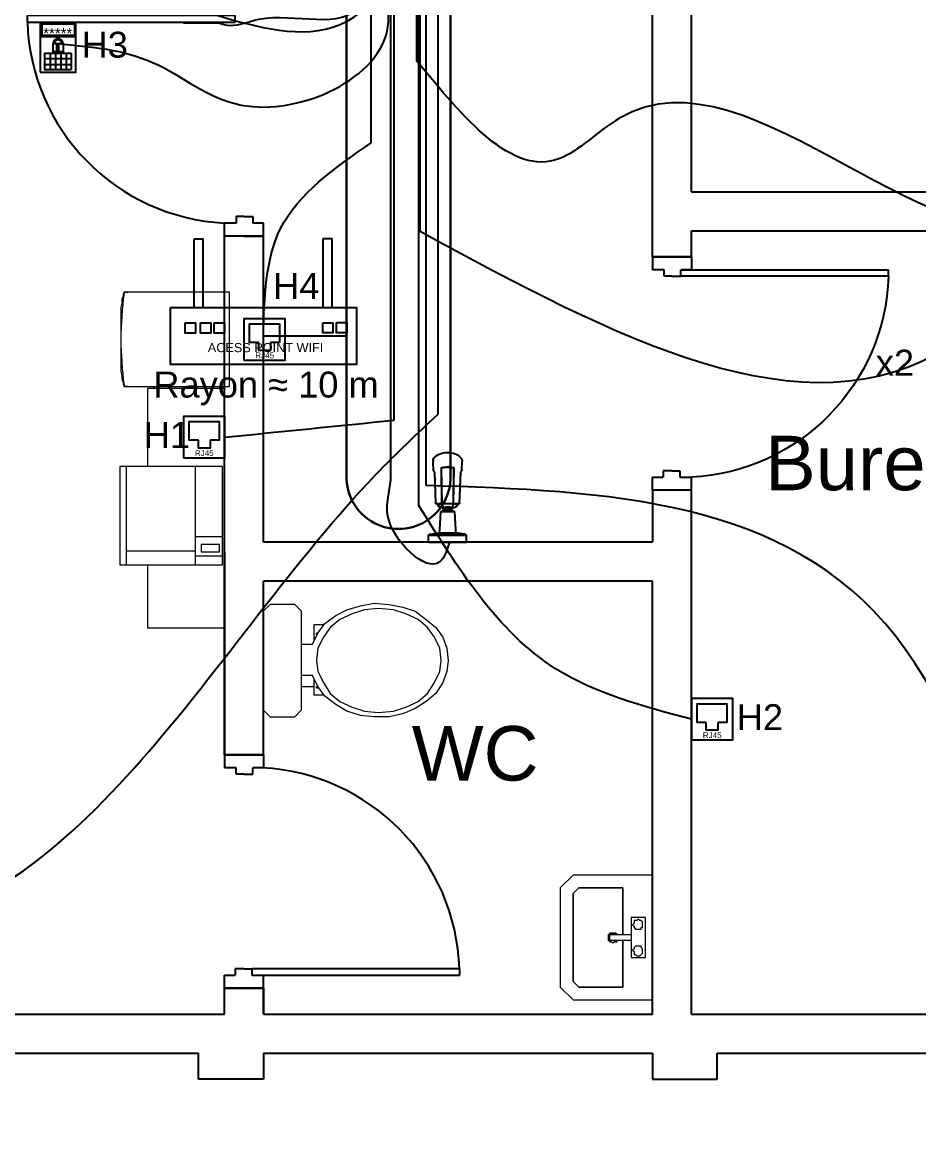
# Model space of a CAD drawing. Header units: metres. Extents: x 131 to 1703, y 190 to 2058.
# Drawn here: x 1479.825 to 1483.282, y 1983.067 to 1987.33 of the extents above; entities that cross this region are included whole.
import ezdxf

# ---------------------------------------------------------------- set-up
doc = ezdxf.new("R2010")
doc.units = ezdxf.units.M
for name, color, linetype in [('Cables des caméras IP', 3, 'Continuous'), ('Cables Lecteur de badge et autres', 7, 'Continuous'), ("Cables Point D'access", 7, 'Continuous'), ('Cables RJ45', 7, 'Continuous'), ('Caméras IP', 7, 'Continuous'), ('Lecteur de Badge & autres', 7, 'Continuous'), ('Mobilier', 7, 'Continuous'), ('Murs', 7, 'Continuous'), ('Noms Locaux', 7, 'Continuous'), ("Point D'access Wi-FI", 7, 'Continuous'), ('Portes', 7, 'Continuous'), ('Prise RJ45', 7, 'Continuous')]:
    doc.layers.add(name, color=color, linetype=linetype)
doc.layers.add('Chemin de cable', color=7, linetype='Continuous', lineweight=30)
doc.styles.get("Standard").update_dxf_attribs({"font": 'arial.ttf'})

# ---------------------------------------------------------------- blocks, each defined once
blk = doc.blocks.new('imprimante + chaise - 2')
at = {"layer": 'Mobilier', "lineweight": 9}
for points in [[(1455.5672, 1987.8968), (1455.5672, 1988.0518), (1455.3938, 1988.0518), (1455.3938, 1988.0502), (1455.3922, 1988.0485), (1455.3922, 1988.0452), (1455.3905, 1988.0402), (1455.3905, 1988.0335), (1455.3888, 1988.0268), (1455.3888, 1988.0185), (1455.3888, 1988.0102), (1455.3888, 1988.0002), (1455.3888, 1987.9902), (1455.3888, 1987.9802), (1455.3888, 1987.9685), (1455.3888, 1987.9585), (1455.3888, 1987.9485), (1455.3888, 1987.9385), (1455.3888, 1987.9302), (1455.3888, 1987.9218), (1455.3905, 1987.9135), (1455.3905, 1987.9085), (1455.3922, 1987.9035), (1455.3922, 1987.9002), (1455.3938, 1987.8985), (1455.3938, 1987.8968)], [(1455.5555, 1987.6035), (1455.5555, 1987.7652), (1455.3872, 1987.7652), (1455.3872, 1987.6035)], [(1455.5505, 1987.6252), (1455.5505, 1987.6368), (1455.5205, 1987.6368), (1455.5205, 1987.6252)]]:
    blk.add_lwpolyline(points, close=True, dxfattribs=at)
for points in [[(1455.3938, 1988.0518), (1455.4005, 1988.0518)], [(1455.4005, 1987.8968), (1455.3938, 1987.8968)], [(1455.4322, 1987.6035), (1455.4322, 1987.5002), (1455.5588, 1987.5002), (1455.5588, 1987.8935), (1455.4322, 1987.8935), (1455.4322, 1987.7652)], [(1455.3972, 1987.7652), (1455.3972, 1987.6035)], [(1455.5105, 1987.7652), (1455.5105, 1987.6035)], [(1455.5105, 1987.6502), (1455.5555, 1987.6502)], [(1455.3972, 1987.6268), (1455.5105, 1987.6268)], [(1455.5105, 1987.6185), (1455.5555, 1987.6185)]]:
    blk.add_lwpolyline(points, dxfattribs=at)
at = {"layer": 'Mobilier', "color": 8, "lineweight": 9, "true_color": 0x787878}
blk.add_lwpolyline([(1455.4422, 1987.8968), (1455.4422, 1987.8935)], dxfattribs=at)
at = {"layer": 'Mobilier', "lineweight": 9}
blk.add_arc((1455.963, 1987.9743), 0.5742, 172.4109, 187.5891, dxfattribs=at)
blk = doc.blocks.new('Bidet')
at = {"layer": 'Mobilier', "lineweight": 9}
for points in [[(2.9611, 9.8395), (2.9311, 9.8395), (2.9228, 9.8312), (2.9228, 9.7112), (2.9311, 9.7029), (2.9611, 9.7029), (2.9694, 9.7112), (2.9694, 9.8312)], [(3.1394, 9.7712), (3.1378, 9.7862), (3.1311, 9.7995), (3.1228, 9.8112), (3.1111, 9.8212), (3.0961, 9.8279), (3.0811, 9.8329), (3.0628, 9.8345), (3.0461, 9.8329), (3.0311, 9.8279), (3.0161, 9.8212), (3.0044, 9.8112), (2.9961, 9.7995), (2.9894, 9.7862), (2.9878, 9.7712), (2.9894, 9.7579), (2.9961, 9.7445), (3.0044, 9.7312), (3.0161, 9.7212), (3.0311, 9.7145), (3.0461, 9.7095), (3.0628, 9.7079), (3.0811, 9.7095), (3.0961, 9.7145), (3.1111, 9.7212), (3.1228, 9.7312), (3.1311, 9.7445), (3.1378, 9.7579)], [(2.9878, 9.8045), (2.9894, 9.8045), (2.9878, 9.8045), (2.9878, 9.8029)]]:
    blk.add_lwpolyline(points, close=True, dxfattribs=at)
for points in [[(2.9694, 9.7912), (2.9828, 9.7912), (2.9894, 9.8045), (2.9978, 9.8162), (3.0111, 9.8262), (3.0244, 9.8329), (3.0411, 9.8379), (3.0578, 9.8412), (3.0761, 9.8395), (3.0928, 9.8362), (3.1078, 9.8312), (3.1211, 9.8212), (3.1328, 9.8112), (3.1411, 9.7995), (3.1461, 9.7862), (3.1478, 9.7712), (3.1461, 9.7579), (3.1411, 9.7445), (3.1328, 9.7312), (3.1211, 9.7212), (3.1078, 9.7129), (3.0928, 9.7062), (3.0761, 9.7029), (3.0578, 9.7029), (3.0411, 9.7045), (3.0244, 9.7095), (3.0111, 9.7179), (2.9978, 9.7279), (2.9894, 9.7395), (2.9828, 9.7529), (2.9694, 9.7529)], [(2.9961, 9.8145), (2.9844, 9.8145), (2.9844, 9.7962)], [(2.9894, 9.8045), (2.9894, 9.8045)], [(2.9844, 9.7479), (2.9844, 9.7295), (2.9961, 9.7295)], [(2.9894, 9.7395), (2.9894, 9.7379), (2.9878, 9.7379), (2.9878, 9.7395), (2.9878, 9.7379), (2.9894, 9.7379)]]:
    blk.add_lwpolyline(points, dxfattribs=at)
at = {"layer": 'Mobilier', "color": 252, "lineweight": 9, "true_color": 0x858585}
blk.add_lwpolyline([(2.9694, 9.7395), (2.9844, 9.7395)], dxfattribs=at)
blk = doc.blocks.new('Lave-main')
at = {"layer": 'Mobilier', "lineweight": 9}
for points in [[(3.0161, 9.4495), (3.0311, 9.4645), (3.0311, 9.5812), (3.0161, 9.5962), (2.9228, 9.5962), (2.9228, 9.4495)], [(3.0161, 9.5745), (3.0094, 9.5812), (2.9578, 9.5812), (2.9578, 9.5262), (2.9578, 9.5812), (3.0094, 9.5812), (3.0161, 9.5745), (3.0161, 9.4712), (3.0094, 9.4645), (2.9578, 9.4645), (2.9578, 9.5195), (2.9578, 9.4645), (3.0094, 9.4645), (3.0161, 9.4712)], [(2.9478, 9.4995), (2.9478, 9.5462), (2.9311, 9.5462), (2.9311, 9.4995)], [(2.9394, 9.5329), (2.9411, 9.5329), (2.9428, 9.5329), (2.9444, 9.5345), (2.9444, 9.5362), (2.9461, 9.5379), (2.9444, 9.5395), (2.9444, 9.5412), (2.9444, 9.5429), (2.9428, 9.5429), (2.9411, 9.5445), (2.9394, 9.5445), (2.9378, 9.5445), (2.9361, 9.5429), (2.9344, 9.5412), (2.9344, 9.5395), (2.9344, 9.5379), (2.9344, 9.5362), (2.9361, 9.5345), (2.9361, 9.5329), (2.9378, 9.5329)], [(2.9478, 9.5262), (2.9728, 9.5262), (2.9728, 9.5195), (2.9478, 9.5195)], [(2.9694, 9.5295), (2.9711, 9.5279), (2.9728, 9.5279), (2.9744, 9.5262), (2.9744, 9.5245), (2.9744, 9.5229), (2.9744, 9.5212), (2.9744, 9.5195), (2.9728, 9.5195), (2.9728, 9.5179), (2.9711, 9.5179), (2.9694, 9.5179), (2.9678, 9.5179), (2.9661, 9.5179), (2.9644, 9.5195), (2.9661, 9.5179), (2.9678, 9.5179), (2.9694, 9.5179), (2.9711, 9.5179), (2.9728, 9.5179), (2.9728, 9.5195), (2.9744, 9.5195), (2.9744, 9.5212), (2.9744, 9.5229), (2.9744, 9.5245), (2.9744, 9.5262), (2.9728, 9.5279), (2.9711, 9.5279), (2.9694, 9.5295), (2.9678, 9.5279), (2.9661, 9.5279), (2.9644, 9.5279), (2.9661, 9.5279), (2.9678, 9.5279)], [(2.9394, 9.5012), (2.9411, 9.5029), (2.9428, 9.5029), (2.9444, 9.5029), (2.9444, 9.5045), (2.9444, 9.5062), (2.9461, 9.5079), (2.9444, 9.5095), (2.9444, 9.5112), (2.9428, 9.5129), (2.9411, 9.5129), (2.9394, 9.5129), (2.9378, 9.5129), (2.9361, 9.5129), (2.9361, 9.5112), (2.9344, 9.5112), (2.9344, 9.5095), (2.9344, 9.5079), (2.9344, 9.5062), (2.9344, 9.5045), (2.9361, 9.5029), (2.9378, 9.5029)]]:
    blk.add_lwpolyline(points, close=True, dxfattribs=at)
blk = doc.blocks.new('A$C63e46d19')
blk.add_blockref('Lave-main', (-2.9228, -9.4495))
blk = doc.blocks.new('Cadre de porte')
at = {"layer": 'Portes'}
for p, q in [((1475.4108, 2002.3926), (1475.4608, 2002.3926)), ((1475.4108, 2002.3926), (1475.4108, 2002.2426)), ((1475.4608, 2002.3476), (1475.4608, 2002.3926)), ((1475.4858, 2002.3476), (1475.4608, 2002.3476)), ((1475.4858, 2002.3176), (1475.4858, 2002.3476)), ((1475.4858, 2002.3176), (1475.4858, 2002.2835)), ((1475.4608, 2002.2426), (1475.4608, 2002.2835)), ((1475.4608, 2002.2426), (1475.4608, 2002.2835)), ((1475.4858, 2002.2835), (1475.4608, 2002.2835)), ((1475.4108, 2002.2426), (1475.4608, 2002.2426))]:
    blk.add_line(p, q, dxfattribs=at)
blk = doc.blocks.new('Battant de porte')
at = {"layer": 'Portes'}
for p, q in [((1476.0711, 2003.4622), (1476.0962, 2003.4622)), ((1476.0711, 2003.4615), (1476.0711, 2003.4622)), ((1476.0711, 2003.4615), (1476.0711, 2002.6615)), ((1476.0962, 2003.4615), (1476.0962, 2003.4622)), ((1476.0962, 2002.6615), (1476.0962, 2003.4615)), ((1476.0711, 2002.6615), (1476.0962, 2002.6615))]:
    blk.add_line(p, q, dxfattribs=at)
blk.add_arc((1476.0962, 2002.6615), 0.801, 91.7926, 177.0715, dxfattribs=at)
blk = doc.blocks.new('PORT RJ45')
at = {"layer": 'Prise RJ45', "color": 30}
blk.add_line((130665.1, 190438.98), (130665.1, 190438.98), dxfattribs=at)
blk.add_lwpolyline([(130665.1, 190435.27), (130670.1, 190435.27), (130670.1, 190440.27), (130665.1, 190440.27)], close=True, dxfattribs=at)
for points in [[(130666.89, 190437.4), (130665.79, 190437.4), (130665.79, 190439.66), (130669.39, 190439.66), (130669.39, 190437.4), (130668.3, 190437.4)], [(130668.3, 190437.4), (130668.3, 190436.44), (130666.89, 190436.44), (130666.89, 190437.4)]]:
    blk.add_lwpolyline(points, dxfattribs=at)
blk.add_text('RJ45', height=0.7, dxfattribs=at).set_placement((130666.47, 190435.5))
blk = doc.blocks.new('ACCESS POINT')
at = {"layer": "Point D'access Wi-FI", "color": 6}
for p, q in [((130685.88, 190446.09), (130685.88, 190461.25)), ((130685.88, 190461.25), (130687.88, 190461.25)), ((130687.88, 190446.09), (130687.88, 190461.25)), ((130714.28, 190446.13), (130714.28, 190461.29)), ((130714.28, 190461.29), (130716.28, 190461.29)), ((130716.28, 190446.13), (130716.28, 190461.29))]:
    blk.add_line(p, q, dxfattribs=at)
for points in [[(130680.64, 190446.09), (130721.64, 190446.09), (130721.64, 190433.57), (130680.64, 190433.57)], [(130683.9, 190442.71), (130686.15, 190442.71), (130686.15, 190440.46), (130683.9, 190440.46)], [(130687.32, 190442.7), (130689.58, 190442.7), (130689.58, 190440.45), (130687.32, 190440.45)], [(130690.29, 190442.7), (130692.55, 190442.7), (130692.55, 190440.45), (130690.29, 190440.45)], [(130714.21, 190442.74), (130716.47, 190442.74), (130716.47, 190440.48), (130714.21, 190440.48)], [(130717.26, 190442.77), (130719.52, 190442.77), (130719.52, 190440.52), (130717.26, 190440.52)]]:
    blk.add_lwpolyline(points, close=True, dxfattribs=at)
blk.add_text('ACESS POINT WIFI', height=2, dxfattribs=at).set_placement((130688.89, 190436.26))
blk = doc.blocks.new("CONTROLEUR D'ACCES")
at = {"layer": 'Lecteur de Badge & autres', "color": 1}
for p, q in [((130677.19, 190442.44), (130677.19, 190440.13)), ((130677.93, 190442.44), (130677.93, 190440.13)), ((130678.68, 190442.44), (130678.68, 190440.13)), ((130679.42, 190442.44), (130679.42, 190440.13)), ((130680.16, 190442.44), (130680.16, 190440.13)), ((130676.45, 190441.68), (130680.16, 190441.68)), ((130676.45, 190440.87), (130680.16, 190440.87))]:
    blk.add_line(p, q, dxfattribs=at)
for points in [[(130675.8, 190444.8), (130680.79, 190444.8), (130680.79, 190446.72), (130675.8, 190446.72)], [(130676.08, 190446.57), (130680.59, 190446.57), (130680.59, 190444.93), (130676.08, 190444.93)], [(130675.8, 190439.8), (130680.8, 190439.8), (130680.8, 190444.8), (130675.8, 190444.8)]]:
    blk.add_lwpolyline(points, close=True, dxfattribs=at)
for points in [[(130680.16, 190440.13), (130676.45, 190440.13), (130676.45, 190442.44), (130680.16, 190442.44)], [(130679.01, 190443.79), (130679.01, 190442.62), (130677.6, 190442.62), (130677.6, 190443.79)], [(130677.79, 190443.79), (130678.82, 190443.79)], [(130678.36, 190443.4), (130678.36, 190442.82), (130678.14, 190442.82), (130678.14, 190443.4)]]:
    blk.add_lwpolyline(points, dxfattribs=at)
for centre, radius, start, end in [((130678.3, 190443.79), 0.703, 0, 180), ((130678.3, 190443.79), 0.517, 0, 180), ((130678.25, 190443.52), 0.163, 312.9342, 227.0189)]:
    blk.add_arc(centre, radius, start, end, dxfattribs=at)
blk.add_text('*****', height=1.5, dxfattribs=at).set_placement((130676.22, 190444.48))
blk = doc.blocks.new('Axis Thermal Network Camera pl')
at = {"layer": 'Caméras IP', "color": 3}
for p, q in [((5.83, 11.45), (5.83, 10.38)), ((11.6, 11.45), (5.83, 11.45)), ((5.84, 10.38), (5.83, 10.38)), ((5.84, 10.38), (6.06, 10.25)), ((11.6, 10.38), (5.84, 10.38)), ((6.06, 10.25), (6.05, 10.25)), ((6.07, 10.25), (6.06, 10.25)), ((6.07, 10.25), (6.09, 10.25)), ((6.07, 10.25), (7.49, 10.03)), ((6.09, 10.25), (6.09, 10.25)), ((11.31, 10.25), (6.09, 10.25)), ((11.37, 10.25), (9.94, 10.03)), ((11.32, 10.25), (11.31, 10.25)), ((11.37, 10.25), (11.32, 10.25)), ((11.37, 10.25), (11.38, 10.25)), ((11.6, 10.38), (11.38, 10.25)), ((11.39, 10.25), (11.38, 10.25)), ((11.6, 11.45), (11.6, 10.38)), ((11.6, 10.38), (11.6, 10.38)), ((7.51, 10.03), (7.49, 10.03)), ((7.52, 9.58), (7.51, 10.03)), ((9.93, 10.03), (7.51, 10.03)), ((7.69, 6.81), (7.52, 9.58)), ((9.92, 9.58), (9.75, 6.81)), ((9.93, 10.03), (9.92, 9.58)), ((9.93, 10.03), (9.94, 10.03)), ((8.21, 6.57), (7.69, 6.81)), ((9.75, 6.81), (7.69, 6.81)), ((9.75, 6.81), (9.23, 6.57)), ((6.9, 5.54), (6.71, 0.85)), ((6.9, 5.59), (6.91, 5.6)), ((6.9, 5.59), (6.9, 5.59)), ((6.9, 5.58), (6.9, 5.59)), ((6.9, 5.56), (6.9, 5.58)), ((6.9, 5.54), (6.9, 5.56)), ((6.91, 5.61), (6.92, 5.62)), ((6.91, 5.6), (6.91, 5.61)), ((6.92, 5.62), (6.92, 5.63)), ((6.92, 5.63), (6.93, 5.63)), ((6.93, 5.63), (6.94, 5.64)), ((6.94, 5.64), (6.94, 5.64)), ((6.94, 5.64), (7.03, 5.64)), ((6.94, 5.64), (7.07, 5.63)), ((7.16, 5.63), (7.03, 5.64)), ((7.07, 5.63), (7.22, 5.63)), ((7.21, 5.63), (7.16, 5.63)), ((7.22, 5.88), (7.21, 5.63)), ((7.31, 5.63), (7.21, 5.63)), ((7.23, 5.93), (7.22, 5.92)), ((7.22, 5.92), (7.22, 5.9)), ((7.22, 5.9), (7.22, 5.88)), ((7.22, 5.63), (7.4, 5.63)), ((7.24, 5.95), (7.23, 5.93)), ((7.25, 5.96), (7.24, 5.95)), ((7.27, 5.97), (7.25, 5.96)), ((7.39, 6.05), (7.27, 5.97)), ((7.28, 5.98), (7.27, 5.97)), ((7.3, 5.98), (7.28, 5.98)), ((7.32, 5.99), (7.3, 5.98)), ((7.32, 5.63), (7.31, 5.63)), ((7.34, 5.98), (7.32, 5.99)), ((7.34, 5.98), (7.32, 5.63)), ((7.34, 5.63), (7.32, 5.63)), ((7.34, 5.63), (7.34, 5.98)), ((7.49, 5.63), (7.34, 5.63)), ((7.42, 6.07), (7.39, 6.05)), ((7.4, 5.63), (7.6, 5.62)), ((7.62, 6.15), (7.42, 6.07)), ((7.69, 5.62), (7.49, 5.63)), ((7.6, 5.62), (7.82, 5.62)), ((7.86, 6.22), (7.62, 6.15)), ((7.82, 5.62), (7.69, 5.62)), ((7.82, 5.62), (7.73, 0.16)), ((7.84, 5.62), (7.76, 0.18)), ((7.84, 5.62), (7.82, 5.62)), ((7.84, 5.62), (7.9, 5.62)), ((7.86, 6.22), (8, 6.24)), ((7.9, 5.62), (7.92, 5.62)), ((7.92, 5.62), (7.99, 5.62)), ((7.94, 5.71), (8, 6.24)), ((7.94, 5.71), (7.95, 5.68)), ((7.95, 5.68), (7.97, 5.64)), ((7.97, 5.64), (7.99, 5.62)), ((7.99, 5.62), (8.23, 5.62)), ((7.99, 5.62), (8, 5.62)), ((8, 6.24), (8.01, 6.39)), ((8, 5.62), (8.17, 5.62)), ((8.02, 6.43), (8.01, 6.39)), ((8.01, 6.39), (8.02, 6.36)), ((8.04, 6.46), (8.02, 6.43)), ((8.02, 6.36), (8.04, 6.33)), ((8.07, 6.49), (8.04, 6.46)), ((8.04, 6.33), (8.07, 6.3)), ((8.11, 6.51), (8.07, 6.49)), ((8.07, 6.3), (8.11, 6.27)), ((8.16, 6.54), (8.11, 6.51)), ((8.11, 6.27), (8.16, 6.25)), ((8.13, 6.48), (8.12, 6.46)), ((8.12, 6.46), (8.13, 6.43)), ((8.14, 6.51), (8.13, 6.48)), ((8.13, 6.43), (8.14, 6.4)), ((8.17, 6.53), (8.14, 6.51)), ((8.14, 6.4), (8.17, 6.38)), ((8.16, 6.54), (8.21, 6.57)), ((8.16, 6.25), (8.22, 6.22)), ((8.2, 6.56), (8.17, 6.53)), ((8.17, 6.38), (8.2, 6.35)), ((8.17, 5.62), (8.35, 5.62)), ((8.21, 6.57), (8.2, 6.56)), ((8.2, 6.35), (8.24, 6.33)), ((8.25, 6.55), (8.21, 6.57)), ((8.22, 6.22), (8.29, 6.2)), ((8.23, 5.62), (8.55, 5.62)), ((8.24, 6.33), (8.3, 6.31)), ((8.25, 6.55), (8.29, 6.55)), ((8.29, 6.46), (8.29, 6.55)), ((8.29, 6.55), (9.14, 6.55)), ((8.3, 6.44), (8.29, 6.46)), ((8.29, 6.2), (8.37, 6.18)), ((8.31, 6.42), (8.3, 6.44)), ((8.3, 6.31), (8.35, 6.29)), ((8.33, 6.4), (8.31, 6.42)), ((8.35, 6.38), (8.33, 6.4)), ((8.38, 6.37), (8.35, 6.38)), ((8.35, 6.29), (8.42, 6.28)), ((8.35, 5.62), (8.54, 5.62)), ((8.37, 6.18), (8.45, 6.17)), ((8.42, 6.35), (8.38, 6.37)), ((8.46, 6.34), (8.42, 6.35)), ((8.42, 6.28), (8.49, 6.27)), ((8.45, 6.17), (8.54, 6.16)), ((8.51, 6.33), (8.46, 6.34)), ((8.49, 6.27), (8.56, 6.26)), ((8.56, 6.32), (8.51, 6.33)), ((8.54, 6.16), (8.63, 6.15)), ((8.54, 5.62), (8.72, 5.62)), ((8.55, 5.62), (8.88, 5.62)), ((8.61, 6.32), (8.56, 6.32)), ((8.56, 6.26), (8.64, 6.25)), ((8.66, 6.31), (8.61, 6.32)), ((8.63, 6.15), (8.72, 6.15)), ((8.64, 6.25), (8.72, 6.25)), ((8.72, 6.31), (8.66, 6.31)), ((8.77, 6.31), (8.72, 6.31)), ((8.72, 6.25), (8.8, 6.25)), ((8.72, 6.15), (8.81, 6.15)), ((8.72, 5.62), (8.9, 5.62)), ((8.83, 6.32), (8.77, 6.31)), ((8.8, 6.25), (8.87, 6.26)), ((8.81, 6.15), (8.9, 6.16)), ((8.88, 6.32), (8.83, 6.32)), ((8.87, 6.26), (8.95, 6.27)), ((8.93, 6.33), (8.88, 6.32)), ((8.88, 5.62), (9.21, 5.62)), ((8.9, 6.16), (8.99, 6.17)), ((8.9, 5.62), (9.09, 5.62)), ((8.98, 6.34), (8.93, 6.33)), ((8.95, 6.27), (9.02, 6.28)), ((9.02, 6.35), (8.98, 6.34)), ((8.99, 6.17), (9.07, 6.18)), ((9.06, 6.37), (9.02, 6.35)), ((9.02, 6.28), (9.08, 6.29)), ((9.09, 6.38), (9.06, 6.37)), ((9.07, 6.18), (9.15, 6.2)), ((9.08, 6.29), (9.14, 6.31)), ((9.11, 6.4), (9.09, 6.38)), ((9.09, 5.62), (9.27, 5.62)), ((9.13, 6.42), (9.11, 6.4)), ((9.14, 6.44), (9.13, 6.42)), ((9.14, 6.46), (9.14, 6.55)), ((9.18, 6.55), (9.14, 6.55)), ((9.14, 6.46), (9.14, 6.44)), ((9.14, 6.31), (9.19, 6.33)), ((9.15, 6.2), (9.22, 6.22)), ((9.18, 6.55), (9.23, 6.57)), ((9.19, 6.33), (9.24, 6.35)), ((9.21, 5.62), (9.45, 5.62)), ((9.22, 6.22), (9.28, 6.25)), ((9.28, 6.54), (9.23, 6.57)), ((9.24, 6.56), (9.23, 6.57)), ((9.27, 6.53), (9.24, 6.56)), ((9.24, 6.35), (9.27, 6.38)), ((9.3, 6.51), (9.27, 6.53)), ((9.27, 6.38), (9.3, 6.4)), ((9.27, 5.62), (9.44, 5.62)), ((9.33, 6.51), (9.28, 6.54)), ((9.28, 6.25), (9.33, 6.27)), ((9.31, 6.48), (9.3, 6.51)), ((9.3, 6.4), (9.31, 6.43)), ((9.32, 6.46), (9.31, 6.48)), ((9.31, 6.43), (9.32, 6.46)), ((9.37, 6.49), (9.33, 6.51)), ((9.33, 6.27), (9.37, 6.3)), ((9.4, 6.46), (9.37, 6.49)), ((9.37, 6.3), (9.4, 6.33)), ((9.42, 6.43), (9.4, 6.46)), ((9.4, 6.33), (9.42, 6.36)), ((9.43, 6.39), (9.42, 6.43)), ((9.42, 6.36), (9.43, 6.39)), ((9.44, 6.24), (9.43, 6.39)), ((9.5, 5.71), (9.44, 6.24)), ((9.55, 6.22), (9.44, 6.24)), ((9.44, 5.62), (9.52, 5.62)), ((9.45, 5.62), (9.47, 5.64)), ((9.45, 5.62), (9.52, 5.62)), ((9.47, 5.64), (9.49, 5.68)), ((9.49, 5.68), (9.5, 5.71)), ((9.52, 5.62), (9.54, 5.62)), ((9.54, 5.62), (9.61, 5.62)), ((9.57, 6.22), (9.55, 6.22)), ((9.82, 6.15), (9.57, 6.22)), ((9.61, 5.62), (9.62, 5.62)), ((9.69, 0.18), (9.61, 5.62)), ((9.71, 0.16), (9.62, 5.62)), ((9.62, 5.62), (9.84, 5.62)), ((9.75, 5.62), (9.62, 5.62)), ((9.95, 5.63), (9.75, 5.62)), ((10.02, 6.07), (9.82, 6.15)), ((9.84, 5.62), (10.04, 5.63)), ((9.95, 5.63), (10.1, 5.63)), ((10.02, 6.07), (10.04, 6.05)), ((10.04, 6.05), (10.17, 5.97)), ((10.04, 5.63), (10.21, 5.63)), ((10.12, 5.99), (10.1, 5.98)), ((10.1, 5.98), (10.12, 5.63)), ((10.1, 5.63), (10.1, 5.98)), ((10.1, 5.63), (10.12, 5.63)), ((10.14, 5.98), (10.12, 5.99)), ((10.12, 5.63), (10.23, 5.63)), ((10.16, 5.98), (10.14, 5.98)), ((10.17, 5.97), (10.16, 5.98)), ((10.19, 5.96), (10.17, 5.97)), ((10.2, 5.95), (10.19, 5.96)), ((10.21, 5.93), (10.2, 5.95)), ((10.21, 5.92), (10.21, 5.93)), ((10.22, 5.9), (10.21, 5.92)), ((10.21, 5.63), (10.37, 5.63)), ((10.22, 5.88), (10.22, 5.9)), ((10.23, 5.63), (10.22, 5.88)), ((10.23, 5.63), (10.28, 5.63)), ((10.34, 5.64), (10.28, 5.63)), ((10.41, 5.64), (10.34, 5.64)), ((10.37, 5.63), (10.41, 5.64)), ((10.41, 5.64), (10.49, 5.64)), ((10.41, 5.64), (10.49, 5.64)), ((10.49, 5.64), (10.5, 5.64)), ((10.5, 5.64), (10.51, 5.63)), ((10.51, 5.63), (10.52, 5.63)), ((10.52, 5.63), (10.52, 5.62)), ((10.52, 5.62), (10.53, 5.61)), ((10.53, 5.61), (10.53, 5.6)), ((10.53, 5.6), (10.54, 5.59)), ((10.54, 5.59), (10.54, 5.58)), ((10.54, 5.56), (10.54, 5.58)), ((10.54, 5.56), (10.54, 5.54)), ((10.73, 0.85), (10.54, 5.54)), ((6.57, 0.55), (6.52, -0.76)), ((6.57, 0.62), (6.58, 0.64)), ((6.57, 0.61), (6.57, 0.62)), ((6.57, 0.6), (6.57, 0.61)), ((6.57, 0.59), (6.57, 0.6)), ((6.57, 0.57), (6.57, 0.59)), ((6.57, 0.55), (6.57, 0.57)), ((6.57, 0.55), (6.57, 0.55)), ((6.58, 0.64), (6.59, 0.65)), ((6.58, 0.64), (6.58, 0.64)), ((6.59, 0.65), (6.59, 0.65)), ((6.66, 0.65), (6.59, 0.65)), ((6.6, 0.64), (6.59, 0.65)), ((6.59, 0.65), (6.59, 0.65)), ((6.6, 0.64), (6.61, 0.63)), ((6.61, 0.63), (6.62, 0.63)), ((6.62, 0.63), (6.64, 0.63)), ((6.64, 0.63), (6.65, 0.64)), ((6.65, 0.64), (6.66, 0.65)), ((6.66, 0.66), (6.68, 0.68)), ((6.66, 0.65), (6.66, 0.66)), ((6.68, 0.68), (6.69, 0.72)), ((6.69, 0.72), (6.7, 0.75)), ((6.7, 0.8), (6.71, 0.85)), ((6.7, 0.75), (6.7, 0.8)), ((7.73, 0.16), (7.76, 0.18)), ((7.73, 0.16), (8.11, 0.11)), ((7.94, 0.15), (7.76, 0.18)), ((8.12, 0.12), (7.94, 0.15)), ((8.11, 0.11), (8.51, 0.08)), ((8.32, 0.11), (8.12, 0.12)), ((8.52, 0.09), (8.32, 0.11)), ((8.51, 0.08), (8.92, 0.08)), ((8.72, 0.09), (8.52, 0.09)), ((8.92, 0.09), (8.72, 0.09)), ((8.92, 0.08), (9.33, 0.11)), ((9.12, 0.1), (8.92, 0.09)), ((9.32, 0.12), (9.12, 0.1)), ((9.51, 0.15), (9.32, 0.12)), ((9.33, 0.11), (9.71, 0.16)), ((9.69, 0.18), (9.51, 0.15)), ((9.69, 0.18), (9.71, 0.16)), ((10.73, 0.85), (10.74, 0.8)), ((10.74, 0.8), (10.74, 0.75)), ((10.74, 0.75), (10.75, 0.72)), ((10.75, 0.72), (10.76, 0.68)), ((10.76, 0.68), (10.77, 0.66)), ((10.77, 0.66), (10.78, 0.65)), ((10.78, 0.65), (10.85, 0.65)), ((10.78, 0.65), (10.79, 0.64)), ((10.79, 0.64), (10.8, 0.63)), ((10.8, 0.63), (10.81, 0.63)), ((10.81, 0.63), (10.83, 0.63)), ((10.83, 0.63), (10.84, 0.64)), ((10.84, 0.65), (10.85, 0.65)), ((10.84, 0.64), (10.84, 0.65)), ((10.85, 0.65), (10.85, 0.65)), ((10.85, 0.65), (10.86, 0.64)), ((10.86, 0.64), (10.86, 0.64)), ((10.86, 0.64), (10.86, 0.62)), ((10.86, 0.62), (10.87, 0.61)), ((10.87, 0.61), (10.87, 0.59)), ((10.87, 0.59), (10.87, 0.57)), ((10.87, 0.57), (10.87, 0.55)), ((10.87, 0.55), (10.92, -0.64)), ((6.52, -0.79), (6.52, -0.76)), ((6.52, -0.82), (6.52, -0.79)), ((6.52, -0.86), (6.52, -0.82)), ((6.52, -0.89), (6.52, -0.86)), ((6.52, -0.92), (6.52, -0.89)), ((6.52, -0.96), (6.52, -0.92)), ((6.53, -0.98), (6.52, -0.96)), ((6.53, -0.99), (6.53, -0.98)), ((6.53, -1.01), (6.53, -0.99)), ((6.54, -1.04), (6.53, -1.01)), ((6.54, -1.05), (6.54, -1.04)), ((6.54, -1.06), (6.54, -1.05)), ((6.62, -1.24), (6.54, -1.06)), ((6.75, -1.41), (6.62, -1.24)), ((6.9, -1.56), (6.75, -1.41)), ((7.09, -1.71), (6.9, -1.56)), ((10.63, -1.47), (10.34, -1.71)), ((10.79, -1.27), (10.63, -1.47)), ((10.9, -1.06), (10.79, -1.27)), ((10.91, -1.01), (10.9, -1.04)), ((10.9, -1.04), (10.9, -1.06)), ((10.91, -0.96), (10.92, -0.92)), ((10.91, -0.98), (10.91, -0.96)), ((10.91, -1.01), (10.91, -0.98)), ((10.92, -0.74), (10.92, -0.64)), ((10.92, -0.75), (10.92, -0.74)), ((10.92, -0.76), (10.92, -0.75)), ((10.92, -0.75), (10.92, -0.75)), ((10.92, -0.76), (10.92, -0.76)), ((10.92, -0.76), (10.92, -0.79)), ((10.92, -0.79), (10.92, -0.82)), ((10.92, -0.82), (10.92, -0.86)), ((10.92, -0.86), (10.92, -0.87)), ((10.92, -0.89), (10.92, -0.87)), ((10.92, -0.92), (10.92, -0.89)), ((7.32, -1.83), (7.09, -1.71)), ((7.56, -1.94), (7.32, -1.83)), ((7.83, -2.03), (7.56, -1.94)), ((8.12, -2.09), (7.83, -2.03)), ((8.42, -2.13), (8.12, -2.09)), ((8.72, -2.14), (8.42, -2.13)), ((9.02, -2.13), (8.72, -2.14)), ((9.32, -2.09), (9.02, -2.13)), ((9.6, -2.03), (9.32, -2.09)), ((9.87, -1.94), (9.6, -2.03)), ((10.12, -1.83), (9.87, -1.94)), ((10.34, -1.71), (10.12, -1.83))]:
    blk.add_line(p, q, dxfattribs=at)

msp = doc.modelspace()

# ---------------------------------------------------------------- linework, layer by layer
at = {"layer": 'Cables des caméras IP'}
msp.add_line((1481.2459, 1985.5936), (1481.2459, 1993.8887), dxfattribs=at)
at = {"layer": 'Cables des caméras IP', "color": 3}
msp.add_spline([(1481.4728, 1985.3254), (1481.4351, 1985.2494), (1481.2349, 1985.4258), (1481.2459, 1985.5651), (1481.2459, 1985.5936)], degree=3, dxfattribs=at)
at = {"layer": 'Cables Lecteur de badge et autres', "color": 1}
for points in [[(1480.5853, 1987.3263), (1480.609, 1987.3192), (1480.7375, 1987.341), (1481.1201, 1987.397), (1481.1385, 1987.4797), (1481.1385, 1987.5307)], [(1479.9621, 1987.389), (1480.1439, 1987.4319), (1481.1295, 1987.367), (1481.1974, 1987.4597), (1481.1974, 1987.5088)], [(1479.9636, 1987.2471), (1480.3281, 1987.1749), (1480.67, 1987.0102), (1481.2366, 1987.3226), (1481.2366, 1987.3911)]]:
    msp.add_spline(points, degree=3, dxfattribs=at)
at = {"layer": "Cables Point D'access", "color": 212}
msp.add_line((1481.1708, 1986.865), (1481.1708, 1993.9015), dxfattribs=at)
at = {"layer": "Cables Point D'access"}
msp.add_line((1480.755, 1986.1201), (1481.0761, 1986.1201), dxfattribs=at)
at = {"layer": "Cables Point D'access", "color": 212}
msp.add_spline([(1480.755, 1986.1201), (1480.8217, 1986.5345), (1481.1708, 1986.865)], degree=3, dxfattribs=at)
at = {"layer": 'Cables RJ45', "color": 30}
for p, q in [((1481.382, 1985.5439), (1481.382, 1994.0376)), ((1481.2596, 1985.7956), (1481.2596, 1993.9175)), ((1481.3539, 1985.4669), (1481.3539, 1993.8176)), ((1481.3467, 1987.1793), (1481.3467, 1993.7434)), ((1481.3589, 1986.5224), (1481.3589, 1993.7746)), ((1481.4284, 1985.8185), (1481.4284, 1993.6984))]:
    msp.add_line(p, q, dxfattribs=at)
for points in [[(1483.9616, 1986.6754), (1483.8451, 1986.5875), (1482.1284, 1986.9602), (1481.8941, 1986.8027), (1481.3467, 1987.1793)], [(1484.5207, 1986.5227), (1483.9288, 1986.4672), (1483.4037, 1986.0826), (1481.3589, 1986.5224)], [(1476.7844, 1983.5054), (1476.9397, 1983.3554), (1478.4754, 1983.8294), (1479.2362, 1983.8294), (1481.189, 1985.5862), (1481.4284, 1985.8185)], [(1480.6066, 1985.7297), (1481.2596, 1985.7956)], [(1484.6035, 1983.5054), (1484.3308, 1983.432), (1483.1904, 1984.9649), (1481.382, 1985.5439)], [(1482.405, 1984.6423), (1481.8816, 1984.8375), (1481.3539, 1985.4669)]]:
    msp.add_spline(points, degree=3, dxfattribs=at)
at = {"layer": 'Chemin de cable', "color": 5}
for p, q in [((1481.0761, 1993.6687), (1481.0761, 1985.5769)), ((1481.4761, 1993.6687), (1481.4761, 1985.5769))]:
    msp.add_line(p, q, dxfattribs=at)
msp.add_arc((1481.2761, 1985.5769), 0.2008, 174.821, 5.179, dxfattribs=at)
at = {"layer": 'Lecteur de Badge & autres', "color": 1}
msp.add_lwpolyline([(1480.448, 1987.3296), (1480.5853, 1987.3296), (1480.5853, 1987.3263), (1480.448, 1987.3263)], close=True, dxfattribs=at)
at = {"layer": 'Murs'}
for p, q in [((1482.255, 1986.4254), (1482.255, 1988.6754)), ((1482.405, 1986.6754), (1482.405, 1988.6754)), ((1482.405, 1986.6754), (1486.405, 1986.6754)), ((1480.605, 1984.5054), (1480.605, 1986.5054)), ((1480.755, 1986.5054), (1480.605, 1986.5054)), ((1480.68, 1986.5054), (1480.755, 1986.5054)), ((1480.755, 1985.3254), (1480.755, 1986.5054)), ((1482.405, 1986.4254), (1482.405, 1986.5254)), ((1482.405, 1986.4254), (1482.405, 1986.5254)), ((1482.405, 1986.5254), (1486.405, 1986.5254)), ((1482.405, 1986.4254), (1482.255, 1986.4254)), ((1482.33, 1986.4254), (1482.405, 1986.4254)), ((1482.405, 1985.5254), (1482.255, 1985.5254)), ((1482.255, 1985.5254), (1482.255, 1985.3254)), ((1482.405, 1985.3254), (1482.405, 1985.5254)), ((1482.255, 1985.3254), (1480.755, 1985.3254)), ((1482.405, 1985.1754), (1482.405, 1985.3254)), ((1480.605, 1985.2879), (1480.605, 1984.5054)), ((1480.755, 1984.5054), (1480.755, 1985.1754)), ((1482.255, 1985.1754), (1480.755, 1985.1754)), ((1482.255, 1983.5054), (1482.255, 1985.1754)), ((1482.255, 1983.5054), (1482.255, 1985.1754)), ((1482.405, 1983.5054), (1482.405, 1985.1754)), ((1480.755, 1984.5054), (1480.605, 1984.5054)), ((1480.68, 1984.5054), (1480.755, 1984.5054)), ((1480.605, 1983.5054), (1480.605, 1983.6054)), ((1480.605, 1983.6054), (1480.755, 1983.6054)), ((1480.755, 1983.5054), (1480.755, 1983.6054)), ((1480.755, 1983.6054), (1480.755, 1983.5054)), ((1475.055, 1983.5054), (1480.605, 1983.5054)), ((1480.755, 1983.5054), (1482.255, 1983.5054)), ((1480.755, 1983.5054), (1482.255, 1983.5054)), ((1482.405, 1983.5054), (1486.405, 1983.5054)), ((1475.055, 1983.3554), (1480.505, 1983.3554)), ((1480.505, 1983.2554), (1480.505, 1983.3554)), ((1480.755, 1983.3554), (1480.755, 1983.2554)), ((1480.755, 1983.3554), (1482.255, 1983.3554)), ((1482.255, 1983.3554), (1482.255, 1983.2554)), ((1482.505, 1983.2554), (1482.505, 1983.3554)), ((1482.505, 1983.3554), (1486.405, 1983.3554)), ((1480.755, 1983.2554), (1480.505, 1983.2554)), ((1482.255, 1983.2554), (1482.505, 1983.2554))]:
    msp.add_line(p, q, dxfattribs=at)

# ---------------------------------------------------------------- block references
for name, p, xscale, yscale, zscale in [('imprimante + chaise - 2', (-1934.979, -2678.8314), 2.346579183758003, 2.346579183758003, 2.346579183758003), ('PORT RJ45', (-2685.1589, -4085.4306), 0.03188002179658256, 0.03188002179658256, 0.03188002179658256), ('Bidet', (1471.4926, 1953.9053), 3.168861521886335, 3.168861521886335, 3.168861521886335), ('PORT RJ45', (-2683.201, -4086.5179), 0.03188002179658256, 0.03188002179658256, 0.03188002179658256)]:
    msp.add_blockref(name, p, dxfattribs=dict(xscale=xscale, yscale=yscale, zscale=zscale))
at = {"xscale": 3.281914663137217, "yscale": 3.281914663137217, "zscale": 3.281914663137217, "rotation": 180}
msp.add_blockref('A$C63e46d19', (1482.255, 1984.042), dxfattribs=at)
at = {"layer": 'Caméras IP', "color": 1, "xscale": 0.0254, "yscale": 0.0254, "zscale": 0.0254, "rotation": 179.999999999673}
msp.add_blockref('Axis Thermal Network Camera pl', (1481.6867, 1985.6163), dxfattribs=at)
at = {"layer": 'Lecteur de Badge & autres', "lineweight": -3, "xscale": 0.02748708318925799, "yscale": 0.02748708318925799, "zscale": 0.02748708318925799}
msp.add_blockref("CONTROLEUR D'ACCES", (-2112.0018, -3247.4971), dxfattribs=at)
at = {"layer": "Point D'access Wi-FI", "color": 30, "xscale": 0.01749589722470715, "yscale": 0.01749589722470715, "zscale": 0.01749589722470715}
msp.add_blockref('ACCESS POINT', (-805.9786, -1345.7955), dxfattribs=at)
at = {"layer": "Point D'access Wi-FI", "xscale": 0.03188002179658256, "yscale": 0.03188002179658256, "zscale": 0.03188002179658256}
msp.add_blockref('PORT RJ45', (-2684.926, -4085.0537), dxfattribs=at)
at = {"layer": 'Portes'}
for name, p, rotation in [('Battant de porte', (3483.3075, 511.2593), 90.00000000006547), ('Cadre de porte', (3482.9976, 511.0947), 89.99999999999999), ('Battant de porte', (-521.9515, 3459.7516), 270.0000000000675)]:
    msp.add_blockref(name, p, dxfattribs=dict(at, rotation=rotation))
at = {"layer": 'Portes', "xscale": -1}
for name, p, rotation in [('Cadre de porte', (3484.6476, 3461.8362), 90), ('Battant de porte', (-520.2974, 510.2793), 269.9999999999346), ('Cadre de porte', (-519.9875, 510.1147), 270), ('Cadre de porte', (3482.9976, 3459.9162), 90), ('Cadre de porte', (-521.6375, 508.1947), 270)]:
    msp.add_blockref(name, p, dxfattribs=dict(at, rotation=rotation))

# ---------------------------------------------------------------- texts
at = {"layer": 'Cables RJ45', "color": 30}
msp.add_text('x2', height=0.1, dxfattribs=at).set_placement((1483.1159, 1985.9671))
at = {"layer": 'Lecteur de Badge & autres', "color": 1}
msp.add_text('H3', height=0.1, dxfattribs=at).set_placement((1480.0542, 1987.1929))
at = {"layer": 'Noms Locaux'}
for s, p in [('Bureau 1', (1482.6887, 1985.5254)), ('WC', (1481.3271, 1984.4062))]:
    msp.add_text(s, height=0.21, dxfattribs=at).set_placement(p)
at = {"layer": "Point D'access Wi-FI", "color": 212}
for s, p in [('H4', (1480.7927, 1986.2629)), ('Rayon ≈ 10 m', (1480.331, 1985.8828))]:
    msp.add_text(s, height=0.1, dxfattribs=at).set_placement(p)
at = {"layer": 'Prise RJ45', "color": 30}
for s, p in [('H1', (1480.294, 1985.688)), ('H2', (1482.5799, 1984.6006))]:
    msp.add_text(s, height=0.1, dxfattribs=at).set_placement(p)

doc.saveas('drawing.dxf')
